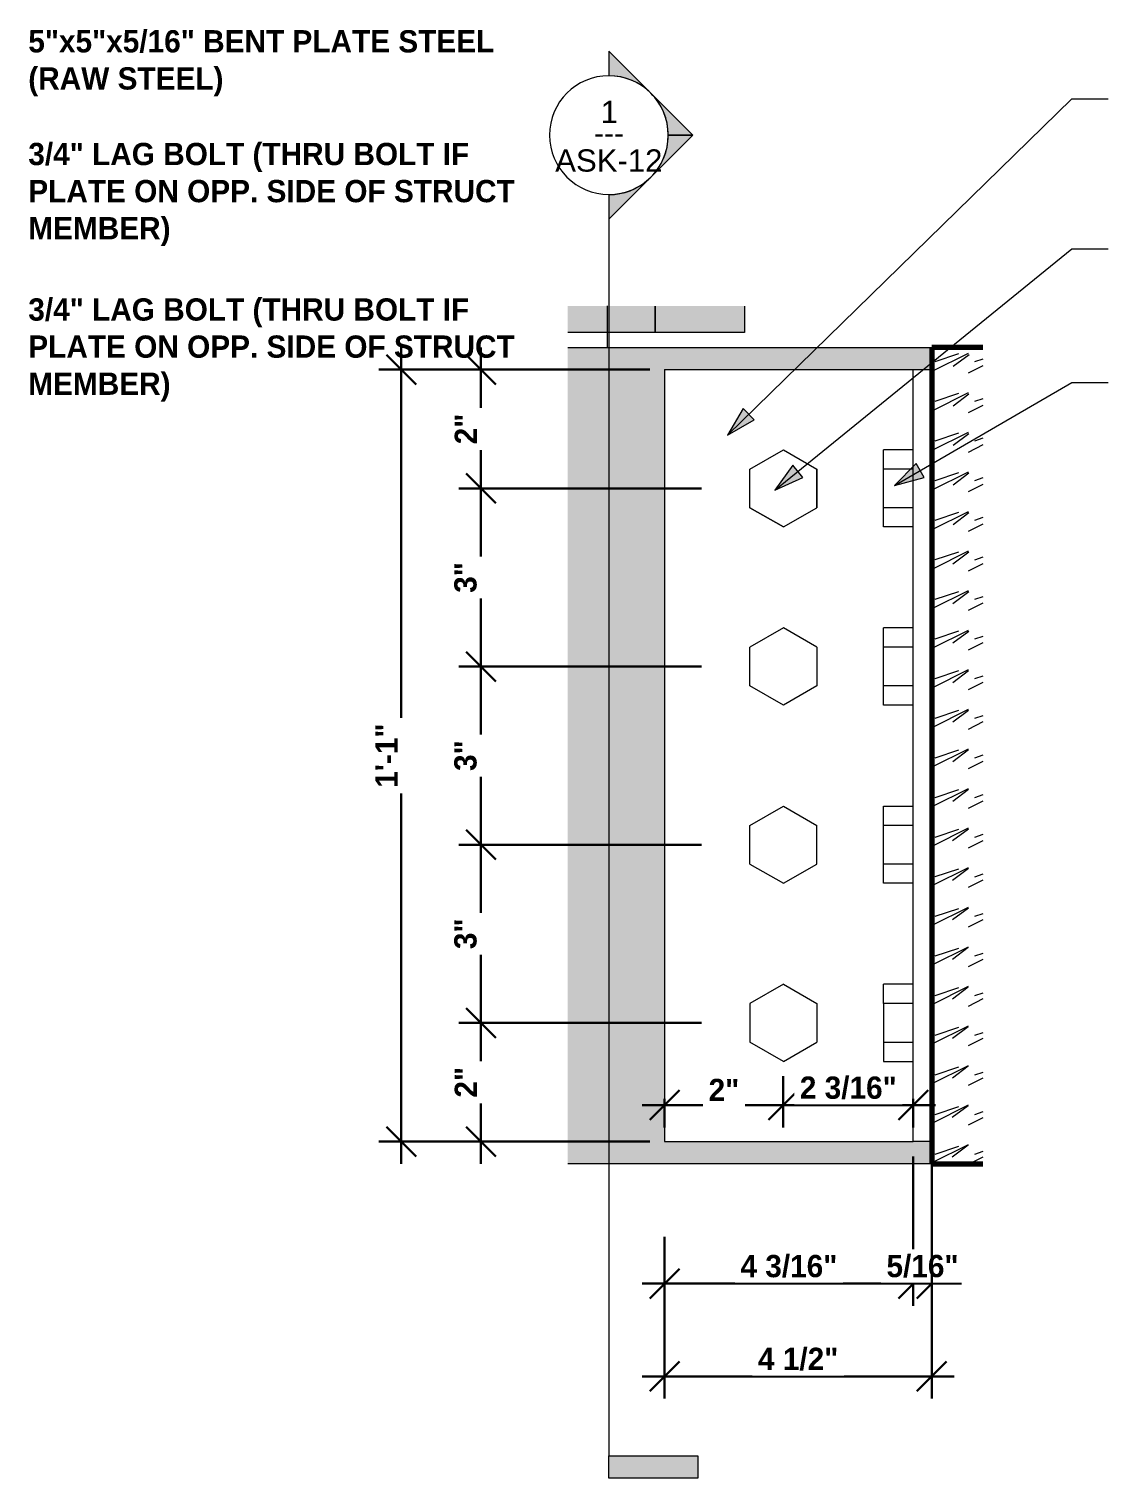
# Model space of a CAD drawing. Header units: inches. Extents: x -8628 to -8572.5, y 220.6 to 254.1.
# Drawn here: x -8616.3 to -8598.13, y 229.71 to 254.11 of the extents above; entities that cross this region are included whole.
import ezdxf

# ---------------------------------------------------------------- set-up
doc = ezdxf.new("R2010")
doc.units = ezdxf.units.IN
doc.header["$MEASUREMENT"] = 0
for name, color, linetype, lineweight in [('A-ANNO-DIMS-1', 211, 'Continuous', 30), ('G-ANNO-SYMB', 111, 'Continuous', 9), ('G-ANNO-TEXT', 231, 'Continuous', 9), ('I-WALL', 2, 'Continuous', 18), ('S-BEAM', 12, 'Continuous', 9), ('S-BEAM-1', 63, 'Continuous', 9), ('S-BEAM-2', 12, 'Continuous', 70), ('S-BEAM-3', 193, 'Continuous', 9), ('S-FSTN', 2, 'Continuous', 9)]:
    doc.layers.add(name, color=color, linetype=linetype, lineweight=lineweight)
doc.styles.add('Arial', font='arial.ttf', dxfattribs={"height": 0.375})
doc.styles.add('Century Gothic', font='ufonts.com_century-gothic.ttf', dxfattribs={"height": 0.375})
doc.styles.add('Century Gothic_B', font='GOTHICB.TTF', dxfattribs={"height": 0.375})
doc.dimstyles.new('OD__1_16__Tol__', dxfattribs={"dimscale": 12, "dimtxt": 0.391563, "dimasz": 0.041667, "dimexe": 0.03125, "dimexo": 0.020833, "dimgap": 0.005208, "dimtad": 1, "dimdec": 4, "dimrnd": 0.0625, "dimzin": 3, "dimdsep": 46, "dimlunit": 4, "dimtxsty": 'Century Gothic_B', "dimblk1": 'OBLIQUE', "dimblk2": 'OBLIQUE', "dimsah": 1, "dimcen": 0.09, "dimdle": 0.03125, "dimazin": 0, "dimtfac": 1, "dimtdec": 4, "dimtix": 1, "dimtmove": 0, "dimatfit": 3, "dimfxl": 1, "dimtvp": 1, "dimtfill": 1, "dimfrac": 2, "dimtolj": 1, "dimtzin": 0, "dimlwd": 30, "dimlwe": 30, "dimarcsym": 2})

# ---------------------------------------------------------------- blocks, each defined once
blk = doc.blocks.new('Dimension Lumber - GLULAM - 5_125 in_ x 13_75 in_-2274259-GLULAM CONNECTION _1_ - VIEW 2')
at = {"layer": 'S-BEAM'}
h = blk.add_hatch(dxfattribs=at)
h.set_pattern_fill('FP_2', color=256, style=0, pattern_type=2)
h.set_pattern_definition([(216.87, (-2614.419, 127.566), (1.99899762, 1.33300357), [0.333, -2.999]), (206.565, (-2614.019, 127.366), (-0.66634885, -0.66634766), [0.745, -0.745]), (198.435, (-2614.019, 127.033), (-1.3325832, -0.66660932), [0.421, -1.686])])
h.paths.add_polyline_path([(-2529.322, 235), (-2529.322, 248.75), (-2530.18, 248.75), (-2530.18, 235)], flags=0)
at = {"layer": 'S-BEAM-2'}
for p, q in [((-2529.322, 248.75), (-2530.18, 248.75)), ((-2530.18, 248.75), (-2530.18, 235)), ((-2530.18, 235), (-2529.322, 235))]:
    blk.add_line(p, q, dxfattribs=at)
blk = doc.blocks.new('Truss - Truss-2014843-GLULAM CONNECTION _1_ - VIEW 2')
at = {"layer": 'S-BEAM-3'}
for points in [[(-2536.311, 249), (-2535.649, 249), (-2535.649, 249.446), (-2536.311, 249.446)], [(-2535.649, 249), (-2534.837, 249), (-2534.837, 249.446), (-2535.649, 249.446)], [(-2534.837, 249), (-2533.337, 249), (-2533.337, 249.446), (-2534.837, 249.446), (-2534.837, 249.38)]]:
    blk.add_hatch(color=256, dxfattribs=at).paths.add_polyline_path(points, flags=0)
at = {"layer": 'S-BEAM'}
for p, q in [((-2534.837, 249), (-2534.837, 249.446)), ((-2534.837, 249.446), (-2534.837, 249)), ((-2533.337, 249.446), (-2533.337, 249)), ((-2535.649, 249), (-2536.311, 249)), ((-2534.837, 249), (-2535.649, 249)), ((-2533.337, 249), (-2534.837, 249))]:
    blk.add_line(p, q, dxfattribs=at)
blk = doc.blocks.new('060523 - W_P_C - Fastenings - Column Base _ Top with X Bracing - Custom - GLULAM CONNECTION _1_-2390692-GLULAM CONNECTION _1_ - VIEW 2')
at = {"layer": 'S-FSTN'}
for p, q in [((-2534.68, 248.375), (-2534.68, 235.375)), ((-2534.68, 248.375), (-2530.493, 248.375)), ((-2530.493, 235.375), (-2530.493, 248.375)), ((-2530.493, 248.375), (-2530.18, 248.375)), ((-2533.243, 246.7), (-2532.68, 247.025)), ((-2533.243, 246.7), (-2532.68, 247.025)), ((-2532.68, 247.025), (-2532.118, 246.7)), ((-2532.68, 247.025), (-2532.118, 246.7)), ((-2530.993, 246.7), (-2530.993, 247.025)), ((-2530.493, 247.025), (-2530.993, 247.025)), ((-2530.993, 246.7), (-2530.993, 247.025)), ((-2530.493, 247.025), (-2530.993, 247.025)), ((-2533.243, 246.05), (-2533.243, 246.7)), ((-2533.243, 246.05), (-2533.243, 246.7)), ((-2532.118, 246.05), (-2532.118, 246.7)), ((-2532.118, 246.7), (-2532.118, 246.05)), ((-2530.993, 246.05), (-2530.993, 246.7)), ((-2530.493, 246.7), (-2530.993, 246.7)), ((-2530.993, 246.05), (-2530.993, 246.7)), ((-2530.493, 246.7), (-2530.993, 246.7)), ((-2533.243, 246.05), (-2532.68, 245.725)), ((-2532.68, 245.725), (-2533.243, 246.05)), ((-2532.68, 245.725), (-2532.118, 246.05)), ((-2532.68, 245.725), (-2532.118, 246.05)), ((-2530.993, 245.725), (-2530.993, 246.05)), ((-2530.493, 246.05), (-2530.993, 246.05)), ((-2530.993, 245.725), (-2530.993, 246.05)), ((-2530.493, 246.05), (-2530.993, 246.05)), ((-2530.493, 245.725), (-2530.993, 245.725)), ((-2530.493, 245.725), (-2530.993, 245.725)), ((-2532.68, 244.025), (-2533.243, 243.7)), ((-2532.118, 243.7), (-2532.68, 244.025)), ((-2530.993, 243.7), (-2530.993, 244.025)), ((-2530.493, 244.025), (-2530.993, 244.025)), ((-2533.243, 243.05), (-2533.243, 243.7)), ((-2532.118, 243.7), (-2532.118, 243.05)), ((-2530.993, 243.05), (-2530.993, 243.7)), ((-2530.493, 243.7), (-2530.993, 243.7)), ((-2532.68, 242.725), (-2533.243, 243.05)), ((-2532.118, 243.05), (-2532.68, 242.725)), ((-2530.993, 242.725), (-2530.993, 243.05)), ((-2530.493, 243.05), (-2530.993, 243.05)), ((-2530.493, 242.725), (-2530.993, 242.725)), ((-2533.243, 240.7), (-2532.68, 241.025)), ((-2532.68, 241.025), (-2532.118, 240.7)), ((-2530.993, 241.025), (-2530.493, 241.025)), ((-2530.993, 240.7), (-2530.993, 241.025)), ((-2533.243, 240.05), (-2533.243, 240.7)), ((-2532.118, 240.05), (-2532.118, 240.7)), ((-2530.993, 240.05), (-2530.993, 240.7)), ((-2530.493, 240.7), (-2530.993, 240.7)), ((-2533.243, 240.05), (-2532.68, 239.725)), ((-2532.68, 239.725), (-2532.118, 240.05)), ((-2530.993, 239.725), (-2530.993, 240.05)), ((-2530.493, 240.05), (-2530.993, 240.05)), ((-2530.493, 239.725), (-2530.993, 239.725)), ((-2532.68, 238.025), (-2533.243, 237.7)), ((-2532.68, 238.025), (-2532.118, 237.7)), ((-2530.993, 237.7), (-2530.993, 238.025)), ((-2530.493, 238.025), (-2530.993, 238.025)), ((-2533.243, 237.7), (-2533.243, 237.05)), ((-2532.118, 237.7), (-2532.118, 237.05)), ((-2530.993, 237.7), (-2530.993, 237.05)), ((-2530.493, 237.7), (-2530.993, 237.7)), ((-2532.68, 236.725), (-2533.243, 237.05)), ((-2532.68, 236.725), (-2532.118, 237.05)), ((-2530.993, 237.05), (-2530.493, 237.05)), ((-2530.993, 237.05), (-2530.993, 236.725)), ((-2530.993, 236.725), (-2530.493, 236.725)), ((-2534.68, 235.375), (-2530.493, 235.375)), ((-2530.18, 235.375), (-2530.493, 235.375))]:
    blk.add_line(p, q, dxfattribs=at)
blk = doc.blocks.new('Dimension Lumber - GLULAM - 5_125 in_ x 13_75 in_-2000024-GLULAM CONNECTION _1_ - VIEW 2')
at = {"layer": 'S-BEAM-1'}
blk.add_hatch(color=256, dxfattribs=at).paths.add_polyline_path([(-2536.311, 235), (-2530.18, 235), (-2530.18, 235.375), (-2534.68, 235.375), (-2534.68, 248.375), (-2530.18, 248.375), (-2530.18, 248.75), (-2536.311, 248.75), (-2536.311, 235.375)], flags=0)
at = {"layer": 'S-BEAM'}
for p, q in [((-2536.311, 248.75), (-2535.649, 248.75)), ((-2535.649, 248.75), (-2530.18, 248.75)), ((-2530.18, 235), (-2536.311, 235))]:
    blk.add_line(p, q, dxfattribs=at)
blk = doc.blocks.new('_Oblique')
at = {"color": 0, "linetype": 'ByBlock', "lineweight": -2}
blk.add_line((-0.5, -0.5), (0.5, 0.5), dxfattribs=at)
blk = doc.blocks.new('DIMBLOCK11-GLULAM CONNECTION _1_ - VIEW 2')
at = {"layer": 'A-ANNO-DIMS-1', "color": 0, "lineweight": 30, "transparency": 16777216}
for p, q in [((-8608.693, 235), (-8608.693, 237.75)), ((-8604.976, 237.375), (-8609.068, 237.375)), ((-8605.851, 235.375), (-8609.068, 235.375))]:
    blk.add_line(p, q, dxfattribs=at)
at = {"layer": 'Defpoints', "color": 0, "transparency": 16777216}
for p in [(-8608.693, 237.375), (-8604.726, 237.375), (-8605.601, 235.375)]:
    blk.add_point(p, dxfattribs=at)
at = {"layer": 'A-ANNO-DIMS-1', "color": 0, "lineweight": 30, "transparency": 16777216, "xscale": 0.4999999999999999, "yscale": 0.4999999999999999, "zscale": 0.4999999999999999}
for p, rotation in [((-8608.693, 237.375), 90), ((-8608.693, 235.375), 270)]:
    blk.add_blockref('_Oblique', p, dxfattribs=dict(at, rotation=rotation))
at = {"layer": 'A-ANNO-DIMS-1', "color": 0, "transparency": 16777216, "insert": (-8608.947, 236.375), "char_height": 0.375, "attachment_point": 5, "rotation": 90, "style": 'Century Gothic_B', "bg_fill": 3, "box_fill_scale": 1.25, "bg_fill_color": 256, "bg_fill_true_color": 13158600, "bg_fill_transparency": 0}
blk.add_mtext('\\A1;2"', dxfattribs=at)
blk = doc.blocks.new('DIMBLOCK12-GLULAM CONNECTION _1_ - VIEW 2')
at = {"layer": 'A-ANNO-DIMS-1', "color": 0, "lineweight": 30, "transparency": 16777216}
for p, q in [((-8608.693, 237), (-8608.693, 240.75)), ((-8604.976, 240.375), (-8609.068, 240.375)), ((-8604.976, 237.375), (-8609.068, 237.375))]:
    blk.add_line(p, q, dxfattribs=at)
at = {"layer": 'Defpoints', "color": 0, "transparency": 16777216}
for p in [(-8608.693, 240.375), (-8604.726, 240.375), (-8604.726, 237.375)]:
    blk.add_point(p, dxfattribs=at)
at = {"layer": 'A-ANNO-DIMS-1', "color": 0, "lineweight": 30, "transparency": 16777216, "xscale": 0.4999999999999999, "yscale": 0.4999999999999999, "zscale": 0.4999999999999999}
for p, rotation in [((-8608.693, 240.375), 90), ((-8608.693, 237.375), 270)]:
    blk.add_blockref('_Oblique', p, dxfattribs=dict(at, rotation=rotation))
at = {"layer": 'A-ANNO-DIMS-1', "color": 0, "transparency": 16777216, "insert": (-8608.952, 238.875), "char_height": 0.375, "attachment_point": 5, "rotation": 90, "style": 'Century Gothic_B', "bg_fill": 3, "box_fill_scale": 1.25, "bg_fill_color": 256, "bg_fill_true_color": 13158600, "bg_fill_transparency": 0}
blk.add_mtext('\\A1;3"', dxfattribs=at)
blk = doc.blocks.new('DIMBLOCK13-GLULAM CONNECTION _1_ - VIEW 2')
at = {"layer": 'A-ANNO-DIMS-1', "color": 0, "lineweight": 30, "transparency": 16777216}
for p, q in [((-8608.693, 240), (-8608.693, 243.75)), ((-8604.976, 243.375), (-8609.068, 243.375)), ((-8604.976, 240.375), (-8609.068, 240.375))]:
    blk.add_line(p, q, dxfattribs=at)
at = {"layer": 'Defpoints', "color": 0, "transparency": 16777216}
for p in [(-8608.693, 243.375), (-8604.726, 243.375), (-8604.726, 240.375)]:
    blk.add_point(p, dxfattribs=at)
at = {"layer": 'A-ANNO-DIMS-1', "color": 0, "lineweight": 30, "transparency": 16777216, "xscale": 0.4999999999999999, "yscale": 0.4999999999999999, "zscale": 0.4999999999999999}
for p, rotation in [((-8608.693, 243.375), 90), ((-8608.693, 240.375), 270)]:
    blk.add_blockref('_Oblique', p, dxfattribs=dict(at, rotation=rotation))
at = {"layer": 'A-ANNO-DIMS-1', "color": 0, "transparency": 16777216, "insert": (-8608.952, 241.875), "char_height": 0.375, "attachment_point": 5, "rotation": 90, "style": 'Century Gothic_B', "bg_fill": 3, "box_fill_scale": 1.25, "bg_fill_color": 256, "bg_fill_true_color": 13158600, "bg_fill_transparency": 0}
blk.add_mtext('\\A1;3"', dxfattribs=at)
blk = doc.blocks.new('DIMBLOCK14-GLULAM CONNECTION _1_ - VIEW 2')
at = {"layer": 'A-ANNO-DIMS-1', "color": 0, "lineweight": 30, "transparency": 16777216}
for p, q in [((-8608.693, 243), (-8608.693, 246.75)), ((-8604.976, 246.375), (-8609.068, 246.375)), ((-8604.976, 243.375), (-8609.068, 243.375))]:
    blk.add_line(p, q, dxfattribs=at)
at = {"layer": 'Defpoints', "color": 0, "transparency": 16777216}
for p in [(-8608.693, 246.375), (-8604.726, 246.375), (-8604.726, 243.375)]:
    blk.add_point(p, dxfattribs=at)
at = {"layer": 'A-ANNO-DIMS-1', "color": 0, "lineweight": 30, "transparency": 16777216, "xscale": 0.4999999999999999, "yscale": 0.4999999999999999, "zscale": 0.4999999999999999}
for p, rotation in [((-8608.693, 246.375), 90), ((-8608.693, 243.375), 270)]:
    blk.add_blockref('_Oblique', p, dxfattribs=dict(at, rotation=rotation))
at = {"layer": 'A-ANNO-DIMS-1', "color": 0, "transparency": 16777216, "insert": (-8608.952, 244.875), "char_height": 0.375, "attachment_point": 5, "rotation": 90, "style": 'Century Gothic_B', "bg_fill": 3, "box_fill_scale": 1.25, "bg_fill_color": 256, "bg_fill_true_color": 13158600, "bg_fill_transparency": 0}
blk.add_mtext('\\A1;3"', dxfattribs=at)
blk = doc.blocks.new('DIMBLOCK15-GLULAM CONNECTION _1_ - VIEW 2')
at = {"layer": 'A-ANNO-DIMS-1', "color": 0, "lineweight": 30, "transparency": 16777216}
for p, q in [((-8608.693, 246), (-8608.693, 248.75)), ((-8605.851, 248.375), (-8609.068, 248.375)), ((-8604.976, 246.375), (-8609.068, 246.375))]:
    blk.add_line(p, q, dxfattribs=at)
at = {"layer": 'Defpoints', "color": 0, "transparency": 16777216}
for p in [(-8608.693, 248.375), (-8605.601, 248.375), (-8604.726, 246.375)]:
    blk.add_point(p, dxfattribs=at)
at = {"layer": 'A-ANNO-DIMS-1', "color": 0, "lineweight": 30, "transparency": 16777216, "xscale": 0.4999999999999999, "yscale": 0.4999999999999999, "zscale": 0.4999999999999999}
for p, rotation in [((-8608.693, 248.375), 90), ((-8608.693, 246.375), 270)]:
    blk.add_blockref('_Oblique', p, dxfattribs=dict(at, rotation=rotation))
at = {"layer": 'A-ANNO-DIMS-1', "color": 0, "transparency": 16777216, "insert": (-8608.947, 247.375), "char_height": 0.375, "attachment_point": 5, "rotation": 90, "style": 'Century Gothic_B', "bg_fill": 3, "box_fill_scale": 1.25, "bg_fill_color": 256, "bg_fill_true_color": 13158600, "bg_fill_transparency": 0}
blk.add_mtext('\\A1;2"', dxfattribs=at)
blk = doc.blocks.new('DIMBLOCK16-GLULAM CONNECTION _1_ - VIEW 2')
at = {"layer": 'A-ANNO-DIMS-1', "color": 0, "lineweight": 30, "transparency": 16777216}
for p, q in [((-8601.413, 235.125), (-8601.413, 232.611)), ((-8605.601, 233.773), (-8605.601, 232.611)), ((-8605.976, 232.986), (-8601.038, 232.986))]:
    blk.add_line(p, q, dxfattribs=at)
at = {"layer": 'Defpoints', "color": 0, "transparency": 16777216}
for p in [(-8601.413, 235.375), (-8605.601, 234.023), (-8601.413, 232.986)]:
    blk.add_point(p, dxfattribs=at)
at = {"layer": 'A-ANNO-DIMS-1', "color": 0, "lineweight": 30, "transparency": 16777216, "xscale": 0.4999999999999999, "yscale": 0.4999999999999999, "zscale": 0.4999999999999999, "rotation": 180}
blk.add_blockref('_Oblique', (-8605.601, 232.986), dxfattribs=at)
at = {"layer": 'A-ANNO-DIMS-1', "color": 0, "lineweight": 30, "transparency": 16777216, "xscale": 0.4999999999999999, "yscale": 0.4999999999999999, "zscale": 0.4999999999999999}
blk.add_blockref('_Oblique', (-8601.413, 232.986), dxfattribs=at)
at = {"layer": 'A-ANNO-DIMS-1', "color": 0, "transparency": 16777216, "insert": (-8603.507, 233.275), "char_height": 0.375, "attachment_point": 5, "style": 'Century Gothic_B', "bg_fill": 3, "box_fill_scale": 1.25, "bg_fill_color": 256, "bg_fill_true_color": 13158600, "bg_fill_transparency": 0}
blk.add_mtext('\\A1;4 3/16"', dxfattribs=at)
blk = doc.blocks.new('DIMBLOCK17-GLULAM CONNECTION _1_ - VIEW 2')
at = {"layer": 'A-ANNO-DIMS-1', "color": 0, "lineweight": 30, "transparency": 16777216}
for p, q in [((-8601.413, 235.125), (-8601.413, 232.611)), ((-8601.101, 235.125), (-8601.101, 232.611)), ((-8601.413, 232.986), (-8601.913, 232.986)), ((-8601.413, 232.986), (-8601.101, 232.986)), ((-8601.101, 232.986), (-8600.601, 232.986))]:
    blk.add_line(p, q, dxfattribs=at)
at = {"layer": 'Defpoints', "color": 0, "transparency": 16777216}
for p in [(-8601.413, 235.375), (-8601.101, 235.375)]:
    blk.add_point(p, dxfattribs=at)
at = {"layer": 'A-ANNO-DIMS-1', "color": 0, "lineweight": 30, "transparency": 16777216, "xscale": 0.4999999999999999, "yscale": 0.4999999999999999, "zscale": 0.4999999999999999}
blk.add_blockref('_Oblique', (-8601.413, 232.986), dxfattribs=at)
at = {"layer": 'A-ANNO-DIMS-1', "color": 0, "lineweight": 30, "transparency": 16777216, "xscale": 0.4999999999999999, "yscale": 0.4999999999999999, "zscale": 0.4999999999999999, "rotation": 180}
blk.add_blockref('_Oblique', (-8601.101, 232.986), dxfattribs=at)
at = {"layer": 'A-ANNO-DIMS-1', "color": 0, "transparency": 16777216, "insert": (-8601.257, 233.275), "char_height": 0.375, "attachment_point": 5, "style": 'Century Gothic_B', "bg_fill": 3, "box_fill_scale": 1.25, "bg_fill_color": 256, "bg_fill_true_color": 13158600, "bg_fill_transparency": 0}
blk.add_mtext('\\A1;5/16"', dxfattribs=at)
at = {"layer": 'Defpoints', "color": 0, "transparency": 16777216}
blk.add_point((-8601.101, 232.986), dxfattribs=at)
blk = doc.blocks.new('DIMBLOCK18-GLULAM CONNECTION _1_ - VIEW 2')
at = {"layer": 'A-ANNO-DIMS-1', "color": 0, "lineweight": 30, "transparency": 16777216}
for p, q in [((-8601.101, 234.75), (-8601.101, 231.048)), ((-8605.601, 233.773), (-8605.601, 231.048)), ((-8605.976, 231.423), (-8600.726, 231.423))]:
    blk.add_line(p, q, dxfattribs=at)
at = {"layer": 'Defpoints', "color": 0, "transparency": 16777216}
for p in [(-8601.101, 235), (-8605.601, 234.023), (-8601.101, 231.423)]:
    blk.add_point(p, dxfattribs=at)
at = {"layer": 'A-ANNO-DIMS-1', "color": 0, "lineweight": 30, "transparency": 16777216, "xscale": 0.4999999999999999, "yscale": 0.4999999999999999, "zscale": 0.4999999999999999, "rotation": 180}
blk.add_blockref('_Oblique', (-8605.601, 231.423), dxfattribs=at)
at = {"layer": 'A-ANNO-DIMS-1', "color": 0, "lineweight": 30, "transparency": 16777216, "xscale": 0.4999999999999999, "yscale": 0.4999999999999999, "zscale": 0.4999999999999999}
blk.add_blockref('_Oblique', (-8601.101, 231.423), dxfattribs=at)
at = {"layer": 'A-ANNO-DIMS-1', "color": 0, "transparency": 16777216, "insert": (-8603.351, 231.712), "char_height": 0.375, "attachment_point": 5, "style": 'Century Gothic_B', "bg_fill": 3, "box_fill_scale": 1.25, "bg_fill_color": 256, "bg_fill_true_color": 13158600, "bg_fill_transparency": 0}
blk.add_mtext('\\A1;4 1/2"', dxfattribs=at)
blk = doc.blocks.new('DIMBLOCK19-GLULAM CONNECTION _1_ - VIEW 2')
at = {"layer": 'A-ANNO-DIMS-1', "color": 0, "lineweight": 30, "transparency": 16777216}
for p, q in [((-8603.601, 236.475), (-8603.601, 235.615)), ((-8605.976, 235.99), (-8603.226, 235.99)), ((-8605.601, 236.094), (-8605.601, 235.615))]:
    blk.add_line(p, q, dxfattribs=at)
at = {"layer": 'Defpoints', "color": 0, "transparency": 16777216}
for p in [(-8603.601, 236.725), (-8605.601, 236.344), (-8603.601, 235.99)]:
    blk.add_point(p, dxfattribs=at)
at = {"layer": 'A-ANNO-DIMS-1', "color": 0, "lineweight": 30, "transparency": 16777216, "xscale": 0.4999999999999999, "yscale": 0.4999999999999999, "zscale": 0.4999999999999999, "rotation": 180}
blk.add_blockref('_Oblique', (-8605.601, 235.99), dxfattribs=at)
at = {"layer": 'A-ANNO-DIMS-1', "color": 0, "lineweight": 30, "transparency": 16777216, "xscale": 0.4999999999999999, "yscale": 0.4999999999999999, "zscale": 0.4999999999999999}
blk.add_blockref('_Oblique', (-8603.601, 235.99), dxfattribs=at)
at = {"layer": 'A-ANNO-DIMS-1', "color": 0, "transparency": 16777216, "insert": (-8604.601, 236.245), "char_height": 0.375, "attachment_point": 5, "style": 'Century Gothic_B', "bg_fill": 3, "box_fill_scale": 1.25, "bg_fill_color": 256, "bg_fill_true_color": 13158600, "bg_fill_transparency": 0}
blk.add_mtext('\\A1;2"', dxfattribs=at)
blk = doc.blocks.new('DIMBLOCK20-GLULAM CONNECTION _1_ - VIEW 2')
at = {"layer": 'A-ANNO-DIMS-1', "color": 0, "lineweight": 30, "transparency": 16777216}
for p, q in [((-8603.601, 236.475), (-8603.601, 235.615)), ((-8603.976, 235.99), (-8601.038, 235.99)), ((-8601.413, 236.094), (-8601.413, 235.615))]:
    blk.add_line(p, q, dxfattribs=at)
at = {"layer": 'Defpoints', "color": 0, "transparency": 16777216}
for p in [(-8603.601, 236.725), (-8601.413, 236.344), (-8601.413, 235.99)]:
    blk.add_point(p, dxfattribs=at)
at = {"layer": 'A-ANNO-DIMS-1', "color": 0, "lineweight": 30, "transparency": 16777216, "xscale": 0.4999999999999999, "yscale": 0.4999999999999999, "zscale": 0.4999999999999999, "rotation": 180}
blk.add_blockref('_Oblique', (-8603.601, 235.99), dxfattribs=at)
at = {"layer": 'A-ANNO-DIMS-1', "color": 0, "lineweight": 30, "transparency": 16777216, "xscale": 0.4999999999999999, "yscale": 0.4999999999999999, "zscale": 0.4999999999999999}
blk.add_blockref('_Oblique', (-8601.413, 235.99), dxfattribs=at)
at = {"layer": 'A-ANNO-DIMS-1', "color": 0, "transparency": 16777216, "insert": (-8602.507, 236.279), "char_height": 0.375, "attachment_point": 5, "style": 'Century Gothic_B', "bg_fill": 3, "box_fill_scale": 1.25, "bg_fill_color": 256, "bg_fill_true_color": 13158600, "bg_fill_transparency": 0}
blk.add_mtext('\\A1;2 3/16"', dxfattribs=at)
blk = doc.blocks.new('DIMBLOCK21-GLULAM CONNECTION _1_ - VIEW 2')
at = {"layer": 'A-ANNO-DIMS-1', "color": 0, "lineweight": 30, "transparency": 16777216}
for p, q in [((-8610.035, 235), (-8610.035, 248.75)), ((-8605.851, 248.375), (-8610.41, 248.375)), ((-8605.851, 235.375), (-8610.41, 235.375))]:
    blk.add_line(p, q, dxfattribs=at)
at = {"layer": 'Defpoints', "color": 0, "transparency": 16777216}
for p in [(-8610.035, 248.375), (-8605.601, 248.375), (-8605.601, 235.375)]:
    blk.add_point(p, dxfattribs=at)
at = {"layer": 'A-ANNO-DIMS-1', "color": 0, "lineweight": 30, "transparency": 16777216, "xscale": 0.4999999999999999, "yscale": 0.4999999999999999, "zscale": 0.4999999999999999}
for p, rotation in [((-8610.035, 248.375), 90), ((-8610.035, 235.375), 270)]:
    blk.add_blockref('_Oblique', p, dxfattribs=dict(at, rotation=rotation))
at = {"layer": 'A-ANNO-DIMS-1', "color": 0, "transparency": 16777216, "insert": (-8610.285, 241.875), "char_height": 0.375, "attachment_point": 5, "rotation": 90, "style": 'Century Gothic_B', "bg_fill": 3, "box_fill_scale": 1.25, "bg_fill_color": 256, "bg_fill_true_color": 13158600, "bg_fill_transparency": 0}
blk.add_mtext('\\A1;1\'-1"', dxfattribs=at)
blk = doc.blocks.new('Section - 3_32_ x 3_8_-54337-GLULAM CONNECTION _1_ - VIEW 2')
at = {"layer": 'G-ANNO-SYMB'}
blk.add_hatch(color=256, dxfattribs=at).paths.add_polyline_path([(-2534.118, 230.086), (-2535.618, 230.086), (-2535.618, 229.711), (-2534.118, 229.711)], flags=0)
for p, q in [((-2535.618, 229.711), (-2535.618, 230.086)), ((-2535.618, 230.086), (-2534.118, 230.086)), ((-2534.118, 230.086), (-2534.118, 229.711)), ((-2534.118, 229.711), (-2535.618, 229.711))]:
    blk.add_line(p, q, dxfattribs=at)
blk = doc.blocks.new('Section - Section Head - Filled-22785-GLULAM CONNECTION _1_ - VIEW 2')
at = {"layer": 'G-ANNO-SYMB'}
h = blk.add_hatch(color=256, dxfattribs=at)
edge = h.paths.add_edge_path(flags=0)
edge.add_arc((-2535.618, 252.322), 1.001, 47.9216, 90)
edge.add_line((-2535.618, 253.324), (-2535.618, 253.736))
edge.add_line((-2535.618, 253.736), (-2534.947, 253.065))
h = blk.add_hatch(color=256, dxfattribs=at)
edge = h.paths.add_edge_path(flags=0)
edge.add_line((-2534.911, 253.029), (-2534.204, 252.322))
edge.add_line((-2534.204, 252.322), (-2534.618, 252.322))
edge.add_arc((-2535.618, 252.322), 1, 0, 45)
h = blk.add_hatch(color=256, dxfattribs=at)
edge = h.paths.add_edge_path(flags=0)
edge.add_arc((-2535.618, 252.322), 1, 315, 360)
edge.add_line((-2534.618, 252.322), (-2534.204, 252.322))
edge.add_line((-2534.204, 252.322), (-2534.911, 251.615))
h = blk.add_hatch(color=256, dxfattribs=at)
edge = h.paths.add_edge_path(flags=0)
edge.add_line((-2534.947, 251.579), (-2535.618, 250.908))
edge.add_line((-2535.618, 250.908), (-2535.618, 251.321))
edge.add_arc((-2535.618, 252.322), 1.001, 270, 312.0784)
for p, q in [((-2534.947, 253.065), (-2535.618, 253.736)), ((-2535.618, 253.736), (-2535.618, 253.324)), ((-2534.204, 252.322), (-2534.911, 253.029)), ((-2534.911, 251.615), (-2534.204, 252.322)), ((-2534.618, 252.322), (-2534.204, 252.322)), ((-2534.204, 252.322), (-2534.618, 252.322)), ((-2535.618, 250.908), (-2534.947, 251.579)), ((-2535.618, 251.321), (-2535.618, 250.908))]:
    blk.add_line(p, q, dxfattribs=at)
for centre, radius, start, end in [((-2535.618, 252.324), 1, 90, 270), ((-2535.618, 252.324), 1, 270, 90), ((-2535.618, 252.322), 1.001, 47.9216, 90), ((-2535.618, 252.322), 1, 0, 45), ((-2535.618, 252.322), 1, 315, 0), ((-2535.618, 252.322), 1.001, 270, 312.0784)]:
    blk.add_arc(centre, radius, start, end, dxfattribs=at)

msp = doc.modelspace()

# ---------------------------------------------------------------- hatches: boundary and pattern name
at = {"layer": 'G-ANNO-TEXT'}
for points in [[(-8604.5422, 247.27352), (-8604.09076, 247.5268), (-8604.27789, 247.71859)], [(-8603.74616, 246.34481), (-8603.27361, 246.5561), (-8603.44256, 246.76407)], [(-8601.72954, 246.42441), (-8601.22993, 246.55983), (-8601.36457, 246.79149)]]:
    msp.add_hatch(color=256, dxfattribs=at).paths.add_polyline_path(points, flags=0)

# ---------------------------------------------------------------- linework, layer by layer
for p, q in [((-8604.5422, 247.27352), (-8598.74318, 252.93168)), ((-8598.74318, 252.93168), (-8598.13289, 252.93168)), ((-8603.74616, 246.34481), (-8598.74318, 250.40923)), ((-8598.74318, 250.40923), (-8598.13289, 250.40923)), ((-8601.72954, 246.42441), (-8598.74318, 248.1601)), ((-8598.74318, 248.1601), (-8598.13289, 248.1601)), ((-8604.27789, 247.71859), (-8604.5422, 247.27352)), ((-8604.09076, 247.5268), (-8604.27789, 247.71859)), ((-8604.5422, 247.27352), (-8604.09076, 247.5268)), ((-8603.44256, 246.76407), (-8603.74616, 246.34481)), ((-8603.27361, 246.5561), (-8603.44256, 246.76407)), ((-8601.36457, 246.79149), (-8601.72954, 246.42441)), ((-8601.22993, 246.55983), (-8601.36457, 246.79149)), ((-8603.74616, 246.34481), (-8603.27361, 246.5561)), ((-8601.72954, 246.42441), (-8601.22993, 246.55983))]:
    msp.add_line(p, q, dxfattribs=at)
at = {"layer": 'I-WALL'}
for p, q in [((-8606.56961, 249.44637), (-8606.56961, 248.75)), ((-8606.56961, 248.75), (-8601.10086, 248.75))]:
    msp.add_line(p, q, dxfattribs=at)

# ---------------------------------------------------------------- block references
at = {"layer": 'G-ANNO-SYMB'}
for name in ['Section - Section Head - Filled-22785-GLULAM CONNECTION _1_ - VIEW 2', 'Section - 3_32_ x 3_8_-54337-GLULAM CONNECTION _1_ - VIEW 2']:
    msp.add_blockref(name, (-6070.92043, 0), dxfattribs=at)
at = {"layer": 'S-BEAM'}
for name in ['Truss - Truss-2014843-GLULAM CONNECTION _1_ - VIEW 2', 'Dimension Lumber - GLULAM - 5_125 in_ x 13_75 in_-2000024-GLULAM CONNECTION _1_ - VIEW 2', 'Dimension Lumber - GLULAM - 5_125 in_ x 13_75 in_-2274259-GLULAM CONNECTION _1_ - VIEW 2']:
    msp.add_blockref(name, (-6070.92043, 0), dxfattribs=at)
at = {"layer": 'S-FSTN'}
msp.add_blockref('060523 - W_P_C - Fastenings - Column Base _ Top with X Bracing - Custom - GLULAM CONNECTION _1_-2390692-GLULAM CONNECTION _1_ - VIEW 2', (-6070.92043, 0), dxfattribs=at)

# ---------------------------------------------------------------- texts
at = {"layer": 'G-ANNO-SYMB', "char_height": 0.375, "attachment_point": 1}
for s, insert, width, style in [('1', (-8606.67673, 252.90179), 0.3535, 'Arial'), ('---', (-8606.7872, 252.54734), 0.643875, 'Century Gothic'), ('ASK-12', (-8607.44209, 252.08361), 2.209375, 'Arial')]:
    msp.add_mtext(s, dxfattribs=dict(at, insert=insert, width=width, style=style))
at = {"layer": 'G-ANNO-TEXT', "char_height": 0.375, "attachment_point": 1, "style": 'Century Gothic_B'}
for s, insert, width in [('5"x5"x5/16" BENT PLATE STEEL', (-8616.3157, 254.09072), 8.824875), ('(RAW STEEL)', (-8616.3157, 253.46572), 3.66125), ('3/4" LAG BOLT (THRU BOLT IF', (-8616.3157, 252.19334), 8.585), ('PLATE ON OPP. SIDE OF STRUCT', (-8616.3157, 251.56834), 9.41825), ('MEMBER)', (-8616.3157, 250.94334), 2.840625), ('3/4" LAG BOLT (THRU BOLT IF', (-8616.3157, 249.57498), 8.585), ('PLATE ON OPP. SIDE OF STRUCT', (-8616.3157, 248.94998), 9.41825), ('MEMBER)', (-8616.3157, 248.32498), 2.840625)]:
    msp.add_mtext(s, dxfattribs=dict(at, insert=insert, width=width))

# ---------------------------------------------------------------- next in the draw order: dimensions: what is measured, and where the dimension line sits
at = {"layer": 'A-ANNO-DIMS-1'}
dim = msp.add_linear_dim(base=(-8608.69266, 237.375), p1=(-8605.60086, 235.375), p2=(-8604.72586, 237.375), angle=90, dimstyle='OD__1_16__Tol__', override={"dimpost": '<>', "dimfxl": 2.183031}, dxfattribs=at)
dim.commit()
dim.dimension.update_dxf_attribs({"geometry": 'DIMBLOCK11-GLULAM CONNECTION _1_ - VIEW 2', "text_midpoint": (-8608.94737, 236.375)})

# ---------------------------------------------------------------- next in the draw order: dimensions: what is measured, and where the dimension line sits
dim = msp.add_linear_dim(base=(-8608.69266, 240.375), p1=(-8604.72586, 237.375), p2=(-8604.72586, 240.375), angle=90, dimstyle='OD__1_16__Tol__', override={"dimpost": '<>', "dimfxl": 3}, dxfattribs=at)
dim.commit()
dim.dimension.update_dxf_attribs({"geometry": 'DIMBLOCK12-GLULAM CONNECTION _1_ - VIEW 2', "text_midpoint": (-8608.95209, 238.875)})
for base, p1, p2, override, picture, middle in [((-8603.60086, 235.99029), (-8605.60086, 236.34384), (-8603.60086, 236.72548), {"dimpost": '<>', "dimfxl": 2.036087}, 'DIMBLOCK19-GLULAM CONNECTION _1_ - VIEW 2', (-8604.60086, 236.245)), ((-8601.41336, 232.98604), (-8605.60086, 234.02337), (-8601.41336, 235.375), {"dimpost": '<>', "dimfxl": 4.400235}, 'DIMBLOCK16-GLULAM CONNECTION _1_ - VIEW 2', (-8603.50711, 233.27479))]:
    dim = msp.add_linear_dim(base=base, p1=p1, p2=p2, dimstyle='OD__1_16__Tol__', override=override, dxfattribs=at)
    dim.commit()
    dim.dimension.update_dxf_attribs({"geometry": picture, "text_midpoint": middle})

# ---------------------------------------------------------------- next in the draw order: dimensions: what is measured, and where the dimension line sits
dim = msp.add_linear_dim(base=(-8608.69266, 243.375), p1=(-8604.72586, 240.375), p2=(-8604.72586, 243.375), angle=90, dimstyle='OD__1_16__Tol__', override={"dimpost": '<>', "dimfxl": 3}, dxfattribs=at)
dim.commit()
dim.dimension.update_dxf_attribs({"geometry": 'DIMBLOCK13-GLULAM CONNECTION _1_ - VIEW 2', "text_midpoint": (-8608.95209, 241.875)})
for base, p1, p2, override, picture, middle in [((-8601.41336, 235.99029), (-8603.60086, 236.72548), (-8601.41336, 236.34384), {"dimpost": '<>', "dimfxl": 2.220542}, 'DIMBLOCK20-GLULAM CONNECTION _1_ - VIEW 2', (-8602.50711, 236.27904)), ((-8601.10086, 232.98604), (-8601.41336, 235.375), (-8601.10086, 235.375), {"dimpost": '<>', "dimfxl": 0.3125}, 'DIMBLOCK17-GLULAM CONNECTION _1_ - VIEW 2', (-8601.25711, 233.27479))]:
    dim = msp.add_linear_dim(base=base, p1=p1, p2=p2, dimstyle='OD__1_16__Tol__', override=override, dxfattribs=at)
    dim.commit()
    dim.dimension.update_dxf_attribs({"geometry": picture, "text_midpoint": middle})

# ---------------------------------------------------------------- next in the draw order: dimensions: what is measured, and where the dimension line sits
dim = msp.add_linear_dim(base=(-8608.69266, 246.375), p1=(-8604.72586, 243.375), p2=(-8604.72586, 246.375), angle=90, dimstyle='OD__1_16__Tol__', override={"dimpost": '<>', "dimfxl": 3}, dxfattribs=at)
dim.commit()
dim.dimension.update_dxf_attribs({"geometry": 'DIMBLOCK14-GLULAM CONNECTION _1_ - VIEW 2', "text_midpoint": (-8608.95209, 244.875)})
dim = msp.add_linear_dim(base=(-8601.10086, 231.42302), p1=(-8605.60086, 234.02337), p2=(-8601.10086, 235), dimstyle='OD__1_16__Tol__', override={"dimpost": '<>', "dimfxl": 4.604759}, dxfattribs=at)
dim.commit()
dim.dimension.update_dxf_attribs({"geometry": 'DIMBLOCK18-GLULAM CONNECTION _1_ - VIEW 2', "text_midpoint": (-8603.35086, 231.71177)})

# ---------------------------------------------------------------- next in the draw order: dimensions: what is measured, and where the dimension line sits
dim = msp.add_linear_dim(base=(-8608.69266, 248.375), p1=(-8604.72586, 246.375), p2=(-8605.60086, 248.375), angle=90, dimstyle='OD__1_16__Tol__', override={"dimpost": '<>', "dimfxl": 2.183031}, dxfattribs=at)
dim.commit()
dim.dimension.update_dxf_attribs({"geometry": 'DIMBLOCK15-GLULAM CONNECTION _1_ - VIEW 2', "text_midpoint": (-8608.94737, 247.375)})

# ---------------------------------------------------------------- next in the draw order: dimensions: what is measured, and where the dimension line sits
dim = msp.add_linear_dim(base=(-8610.03485, 248.375), p1=(-8605.60086, 235.375), p2=(-8605.60086, 248.375), angle=90, dimstyle='OD__1_16__Tol__', override={"dimpost": '<>', "dimfxl": 13}, dxfattribs=at)
dim.commit()
dim.dimension.update_dxf_attribs({"geometry": 'DIMBLOCK21-GLULAM CONNECTION _1_ - VIEW 2', "text_midpoint": (-8610.28485, 241.875)})

# ---------------------------------------------------------------- next in the draw order: linework, layer by layer
at = {"layer": 'G-ANNO-SYMB'}
msp.add_line((-8606.53836, 251.32226), (-8606.53836, 230.0861), dxfattribs=at)

doc.saveas('drawing.dxf')
